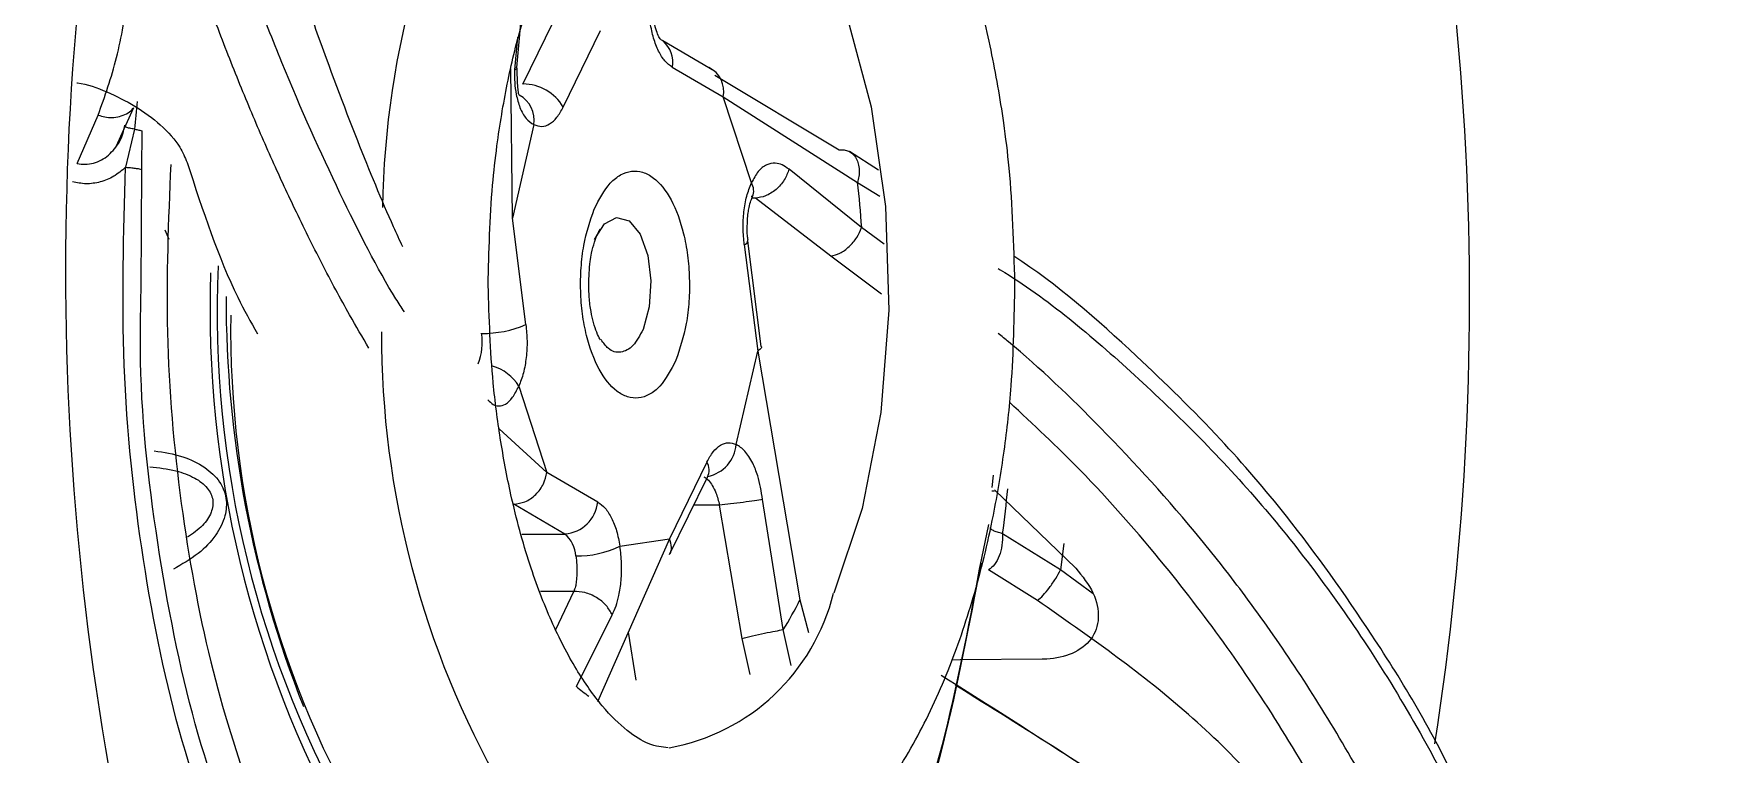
# Model space of a CAD drawing. Header units: inches. Extents: x -1 to 81, y -22 to 129.
# Drawn here: x 6.665 to 7.671, y 39.429 to 39.86 of the extents above; entities that cross this region are included whole.
import ezdxf

# ---------------------------------------------------------------- set-up
doc = ezdxf.new("R2010")
doc.units = ezdxf.units.IN
doc.header["$MEASUREMENT"] = 0
doc.layers.add('1', color=4, linetype='Continuous')

# ---------------------------------------------------------------- blocks, each defined once
blk = doc.blocks.new('2026 PACE')
at = {"color": 8, "linetype": 'Continuous', "lineweight": 25}
for p, q in [((7.4544, 39.8577), (7.4526, 39.8382)), ((7.4514, 39.7495), (7.4505, 39.8387)), ((7.2294, 39.7086), (7.2299, 39.7786)), ((7.5967, 39.7614), (7.5946, 39.7614)), ((7.6577, 39.7709), (7.6711, 39.7627)), ((7.6736, 39.7341), (7.6602, 39.7439)), ((7.672, 39.7042), (7.6418, 39.7269)), ((7.472, 39.5977), (7.4434, 39.6237)), ((7.5752, 39.5782), (7.5598, 39.5781)), ((7.457, 39.5608), (7.4828, 39.5609)), ((7.7811, 39.5553), (7.7792, 39.5396)), ((7.7986, 39.5252), (7.7792, 39.5396)), ((7.4881, 39.5266), (7.4681, 39.5265)), ((7.4774, 39.5039), (7.4881, 39.5266)), ((7.6181, 39.4824), (7.6133, 39.5038)), ((7.5935, 39.4769), (7.5887, 39.4985))]:
    blk.add_line(p, q, dxfattribs=at)
at = {"color": 8, "linetype": 'Continuous', "lineweight": 25, "flags": 128}
for points in [[(7.5428, 39.9868), (7.5501, 39.9863), (7.5794, 39.976), (7.607, 39.9523), (7.6314, 39.9164), (7.6514, 39.8702), (7.666, 39.816), (7.6745, 39.7564), (7.6764, 39.6946), (7.6717, 39.6335), (7.6605, 39.5762), (7.6435, 39.5256)], [(7.5042, 39.7427), (7.5064, 39.7461), (7.5137, 39.75), (7.5212, 39.7479), (7.5277, 39.7399), (7.5323, 39.7273), (7.5342, 39.7121), (7.5332, 39.6965), (7.5295, 39.683), (7.5295, 39.683)]]:
    blk.add_lwpolyline(points, dxfattribs=at)
at = {"color": 8, "linetype": 'Continuous', "lineweight": 25}
for centre, radius, start, end in [((7.9035, 39.747), 0.5299, 148.7382, 179.0439), ((7.5299, 39.8424), 0.0174, 351.0019, 48.3236), ((7.5616, 39.8251), 0.0162, 348.9132, 63.5044), ((7.4475, 39.808), 0.017, 350.9889, 62.0551), ((8.3123, 39.7163), 1.0902, 174.5838, 175.4567), ((7.5866, 39.7658), 0.00906, 338.013, 31.6433), ((7.5892, 39.7367), 0.00307, 285.2242, 352.5752), ((7.92, 39.6806), 0.5469, 179.8938, 209.7081), ((7.432, 39.635), 0.0272, 31.4369, 73.999), ((7.564, 39.6162), 0.0213, 281.4386, 355.1808), ((7.5596, 39.5992), 0.00942, 332.558, 30.2063), ((6.6648, 39.6999), 1.0886, 352.6728, 354.0951), ((7.5229, 39.5553), 0.1241, 280.3217, 346.168), ((7.556, 39.5468), 0.1016, 229.2476, 234.5793)]:
    blk.add_arc(centre, radius, start, end, dxfattribs=at)
for points, knots in [([(7.3868, 39.6936), (7.3851, 39.6962), (7.3723, 39.7158), (7.348, 39.7639), (7.3196, 39.8264), (7.2972, 39.8837), (7.2806, 39.9301), (7.265, 39.9783), (7.2488, 40.0337), (7.2342, 40.0893), (7.2248, 40.1311), (7.2208, 40.1489)], [0, 0, 0, 0, 0.028481, 0.220014, 0.417808, 0.510683, 0.606377, 0.70895, 0.793606, 0.912397, 1, 1, 1, 1]), ([(7.3656, 39.6719), (7.3618, 39.6784), (7.3524, 39.6943), (7.3376, 39.7219), (7.3219, 39.7534), (7.307, 39.7856), (7.2929, 39.8183), (7.2788, 39.8533), (7.2569, 39.9123), (7.227, 40.0032), (7.2057, 40.0935), (7.1948, 40.1396)], [0, 0, 0, 0, 0.064358, 0.156965, 0.246537, 0.324585, 0.402627, 0.480787, 0.559216, 0.774447, 1, 1, 1, 1]), ([(7.4526, 39.8382), (7.4534, 39.8385), (7.4547, 39.8389), (7.454, 39.8393), (7.4537, 39.8395)], [0, 0, 0, 0, 0.642552, 1, 1, 1, 1]), ([(7.2037, 39.8111), (7.205, 39.8107), (7.2077, 39.8098), (7.2121, 39.8095), (7.2166, 39.8101), (7.2207, 39.8118), (7.2236, 39.8136), (7.2247, 39.8152), (7.2249, 39.8155)], [0, 0, 0, 0, 0.166534, 0.346981, 0.538059, 0.734934, 0.931808, 1, 1, 1, 1]), ([(7.2255, 39.8027), (7.2245, 39.8029), (7.2224, 39.8032), (7.2204, 39.8038), (7.22, 39.8042), (7.2198, 39.8043)], [0, 0, 0, 0, 0.366282, 0.732564, 1, 1, 1, 1]), ([(7.1912, 39.7822), (7.1928, 39.782), (7.196, 39.7814), (7.201, 39.7823), (7.2058, 39.7841), (7.2085, 39.7861), (7.2099, 39.7872)], [0, 0, 0, 0, 0.243569, 0.491519, 0.743942, 1, 1, 1, 1]), ([(7.7418, 39.7195), (7.7422, 39.7193), (7.771, 39.7018), (7.825, 39.6562), (7.8875, 39.5941), (7.9332, 39.5368), (7.9655, 39.4906), (7.9946, 39.4424), (8.0236, 39.3871), (8.0485, 39.3315), (8.0637, 39.2897), (8.0702, 39.272)], [0, 0, 0, 0, 0.003133, 0.199663, 0.402618, 0.497917, 0.596107, 0.701356, 0.788221, 0.910112, 1, 1, 1, 1]), ([(7.5295, 39.683), (7.5276, 39.6795), (7.5238, 39.6724), (7.5162, 39.6687), (7.5093, 39.6701), (7.5058, 39.6751), (7.5044, 39.677)], [0, 0, 0, 0, 0.273814, 0.547628, 0.821442, 1, 1, 1, 1]), ([(7.6001, 39.6729), (7.6002, 39.6728), (7.6005, 39.6725), (7.6003, 39.6716), (7.5989, 39.6708), (7.5981, 39.6702)], [0, 0, 0, 0, 0.097816, 0.415748, 1, 1, 1, 1]), ([(8.0507, 39.1977), (8.0441, 39.2184), (8.0288, 39.2662), (8.0028, 39.3299), (7.9747, 39.3884), (7.9478, 39.4369), (7.9197, 39.4819), (7.8912, 39.5223), (7.8532, 39.5709), (7.8064, 39.6221), (7.7651, 39.6618), (7.744, 39.679), (7.7419, 39.6806)], [0, 0, 0, 0, 0.101476, 0.235233, 0.331877, 0.422404, 0.515355, 0.605274, 0.682257, 0.84497, 0.985015, 1, 1, 1, 1]), ([(8.0257, 39.1882), (8.0141, 39.2232), (7.9913, 39.292), (7.952, 39.3749), (7.9142, 39.4411), (7.8793, 39.4936), (7.8385, 39.5468), (7.7952, 39.5962), (7.7628, 39.6264), (7.7486, 39.6396)], [0, 0, 0, 0, 0.18893, 0.372183, 0.492362, 0.611522, 0.730046, 0.881771, 1, 1, 1, 1]), ([(7.2347, 39.6011), (7.2399, 39.6005), (7.2492, 39.5994), (7.261, 39.5951), (7.2681, 39.5899), (7.2712, 39.5851), (7.2724, 39.5814), (7.2724, 39.5776), (7.2709, 39.5721), (7.2661, 39.5651), (7.2603, 39.5612), (7.2572, 39.559)], [0, 0, 0, 0, 0.210338, 0.374508, 0.503037, 0.558132, 0.609997, 0.661841, 0.716939, 0.845523, 1, 1, 1, 1]), ([(7.5453, 39.5486), (7.5457, 39.5492), (7.5464, 39.5505), (7.5468, 39.5536), (7.5459, 39.5563), (7.5454, 39.5581)], [0, 0, 0, 0, 0.212618, 0.490093, 1, 1, 1, 1])]:
    blk.add_open_spline(points, degree=3, knots=knots, dxfattribs=at)
at = {"layer": '1', "color": 4, "linetype": 'Continuous', "lineweight": 25}
for p, q in [((7.4541, 39.8395), (7.4609, 39.9175)), ((7.4577, 39.8296), (7.4803, 39.8759)), ((7.4817, 39.8158), (7.5041, 39.8617)), ((7.5722, 39.8374), (7.5413, 39.8555)), ((7.547, 39.8397), (7.5774, 39.822)), ((7.5724, 39.835), (7.6468, 39.7904)), ((7.5943, 39.7706), (7.5774, 39.822)), ((7.5774, 39.822), (7.6577, 39.7709)), ((7.2145, 39.7923), (7.2251, 39.8156)), ((7.1912, 39.7822), (7.2037, 39.8111)), ((7.2255, 39.8027), (7.2201, 39.7799)), ((7.2299, 39.7786), (7.2301, 39.8016)), ((7.4643, 39.8054), (7.4514, 39.7495)), ((7.6703, 39.7782), (7.6529, 39.7893)), ((7.6602, 39.7439), (7.6168, 39.7787)), ((7.595, 39.7624), (7.5942, 39.7625)), ((7.6418, 39.7269), (7.5967, 39.7614)), ((7.2462, 39.7368), (7.2437, 39.7423)), ((7.4594, 39.686), (7.4514, 39.7495)), ((7.5004, 39.7367), (7.5042, 39.7427)), ((7.59, 39.7338), (7.5981, 39.6702)), ((7.6002, 39.6729), (7.5922, 39.736)), ((7.5852, 39.6144), (7.5981, 39.6702)), ((7.5981, 39.6702), (7.6233, 39.5216)), ((7.4552, 39.6492), (7.472, 39.5977)), ((7.5677, 39.6039), (7.5454, 39.5581)), ((7.5024, 39.58), (7.472, 39.5977)), ((7.5454, 39.5486), (7.568, 39.5948)), ((7.7383, 39.5886), (7.739, 39.5961)), ((7.6133, 39.5038), (7.601, 39.5815)), ((7.7381, 39.5867), (7.7393, 39.5867)), ((7.7396, 39.5873), (7.7882, 39.5406)), ((7.7396, 39.5867), (7.7402, 39.5867)), ((7.4828, 39.5609), (7.4522, 39.5788)), ((7.5887, 39.4985), (7.5752, 39.5782)), ((7.736, 39.5665), (7.7318, 39.5465)), ((7.7792, 39.5396), (7.7445, 39.5611)), ((7.5454, 39.5581), (7.5022, 39.4607)), ((7.5157, 39.5537), (7.5454, 39.5581)), ((7.7654, 39.5212), (7.736, 39.5395)), ((7.6233, 39.5216), (7.6284, 39.502)), ((7.4897, 39.4698), (7.511, 39.5127)), ((7.5206, 39.5022), (7.5252, 39.4737)), ((7.7191, 39.4857), (7.714, 39.4856)), ((7.7682, 39.4861), (7.7193, 39.4857))]:
    blk.add_line(p, q, dxfattribs=at)
for centre, radius, start, end in [((6.3036, 39.7022), 1.7201, 351.0847, 15.5656), ((8.9036, 39.7183), 1.7194, 169.9748, 195.5721), ((7.4576, 39.8016), 0.0281, 30.5595, 89.6991), ((7.1408, 39.7093), 0.5206, 3.8113, 6.7992), ((7.8965, 39.6934), 0.6216, 177.4511, 210.0578), ((7.9142, 39.695), 0.6436, 178.0534, 208.9886), ((7.9428, 39.701), 0.6626, 179.8572, 201.5262), ((7.8783, 39.684), 0.5954, 179.2769, 209.691), ((7.3981, 39.6756), 0.0353, 338.3519, 8.4464), ((7.4339, 39.7454), 0.0647, 269.2287, 293.2212), ((7.4813, 39.5821), 0.0212, 274.1081, 354.3892), ((7.4714, 39.547), 0.0179, 2.6582, 50.6278), ((7.4902, 39.6064), 0.0586, 269.1754, 295.7495), ((7.4238, 39.6212), 0.223, 328.21, 333.4691)]:
    blk.add_arc(centre, radius, start, end, dxfattribs=at)
at = {"layer": '1', "color": 3, "linetype": 'Continuous', "lineweight": 25}
blk.add_open_spline([(7.2008, 37.3445), (7.2487, 37.2976), (7.2976, 37.2575), (7.3977, 37.1907), (7.4488, 37.1639), (7.5142, 37.1386), (7.5273, 37.134), (7.5538, 37.1255), (7.5671, 37.1217), (7.6069, 37.1117), (7.6336, 37.1067), (7.7137, 37.0968), (7.7675, 37.0968), (7.8756, 37.1101), (7.9301, 37.1233), (8.0124, 37.1531), (8.0398, 37.1647), (8.0941, 37.1909), (8.1212, 37.2055), (8.2018, 37.254), (8.255, 37.2923), (8.3336, 37.3593), (8.3596, 37.3831), (8.3982, 37.4214), (8.411, 37.4346), (8.4365, 37.4617), (8.4492, 37.4758), (8.5118, 37.5475), (8.5596, 37.6104), (8.6503, 37.747), (8.6932, 37.8207), (8.7536, 37.9398), (8.7731, 37.9809), (8.8014, 38.0446), (8.8106, 38.0663), (8.8287, 38.1102), (8.8376, 38.1323), (8.8806, 38.2443), (8.9115, 38.3376), (8.9665, 38.5312), (8.9906, 38.6315), (9.0218, 38.7875), (9.0313, 38.8405), (9.0486, 38.9472), (9.0563, 39.0008), (9.0766, 39.1627), (9.0867, 39.2719), (9.0965, 39.4375), (9.0989, 39.4931), (9.1012, 39.5769), (9.1017, 39.6049), (9.1024, 39.661), (9.1025, 39.6892), (9.1018, 39.8296), (9.0978, 39.9409), (9.0828, 40.1612), (9.0718, 40.2703), (9.05, 40.4323), (9.0418, 40.4861), (9.0235, 40.593), (9.0135, 40.6456), (8.981, 40.8007), (8.956, 40.9007), (8.8993, 41.0937), (8.8675, 41.1868), (8.8233, 41.2987), (8.8142, 41.3209), (8.7957, 41.3646), (8.7862, 41.386), (8.7575, 41.4494), (8.7376, 41.4903), (8.676, 41.6088), (8.6322, 41.6823), (8.5628, 41.7847), (8.5391, 41.8174), (8.4904, 41.8803), (8.4653, 41.9104), (8.3895, 41.9955), (8.3376, 42.0457), (8.2319, 42.1339), (8.1781, 42.1719), (8.0965, 42.2199), (8.069, 42.2345), (8.0142, 42.2602), (7.9869, 42.2714), (7.9051, 42.3001), (7.8509, 42.3127), (7.7428, 42.3251), (7.6889, 42.3247), (7.6217, 42.3158), (7.6083, 42.3135), (7.5817, 42.3083), (7.5684, 42.3052), (7.5289, 42.2948), (7.5028, 42.2862), (7.4255, 42.2555), (7.3751, 42.2285), (7.2762, 42.1613), (7.2278, 42.1211), (7.1804, 42.0738)], degree=3, knots=[0, 0, 0, 0, 0.03125, 0.03125, 0.0625, 0.0625, 0.070312, 0.070312, 0.078125, 0.078125, 0.09375, 0.09375, 0.125, 0.125, 0.15625, 0.15625, 0.171875, 0.171875, 0.1875, 0.1875, 0.21875, 0.21875, 0.234375, 0.234375, 0.242188, 0.242188, 0.25, 0.25, 0.28125, 0.28125, 0.3125, 0.3125, 0.328125, 0.328125, 0.335938, 0.335938, 0.34375, 0.34375, 0.375, 0.375, 0.40625, 0.40625, 0.421875, 0.421875, 0.4375, 0.4375, 0.46875, 0.46875, 0.484375, 0.484375, 0.492188, 0.492188, 0.5, 0.5, 0.53125, 0.53125, 0.5625, 0.5625, 0.578125, 0.578125, 0.59375, 0.59375, 0.625, 0.625, 0.65625, 0.65625, 0.664062, 0.664062, 0.671875, 0.671875, 0.6875, 0.6875, 0.71875, 0.71875, 0.734375, 0.734375, 0.75, 0.75, 0.78125, 0.78125, 0.8125, 0.8125, 0.828125, 0.828125, 0.84375, 0.84375, 0.875, 0.875, 0.90625, 0.90625, 0.914063, 0.914063, 0.921875, 0.921875, 0.9375, 0.9375, 0.96875, 0.96875, 1, 1, 1, 1], dxfattribs=at)
at = {"layer": '1', "color": 4, "linetype": 'Continuous', "lineweight": 25}
for points, knots in [([(7.6106, 41.4826), (7.6051, 41.4855), (7.578, 41.5003), (7.5271, 41.5172), (7.4576, 41.5325), (7.3853, 41.5361), (7.3128, 41.5278), (7.2417, 41.5079), (7.1734, 41.4776), (7.1067, 41.4366), (7.0422, 41.3854), (6.9802, 41.3244), (6.921, 41.254), (6.8649, 41.1746), (6.8121, 41.0869), (6.7629, 40.9913), (6.7176, 40.8884), (6.6764, 40.779), (6.6396, 40.6638), (6.6072, 40.5437), (6.5797, 40.42), (6.557, 40.2944), (6.5396, 40.1704), (6.5275, 40.0554), (6.52, 39.9538), (6.5142, 39.8395), (6.5136, 39.7579), (6.5132, 39.7052)], [0, 0, 0, 0, 0.010338, 0.051399, 0.093359, 0.136635, 0.181742, 0.224181, 0.266735, 0.309386, 0.35209, 0.394802, 0.437498, 0.480162, 0.522775, 0.565333, 0.607824, 0.650224, 0.692493, 0.734564, 0.776313, 0.817493, 0.857531, 0.894695, 0.925338, 0.951722, 1, 1, 1, 1]), ([(6.9603, 39.7073), (6.9606, 39.7531), (6.9611, 39.8172), (6.9661, 39.9111), (6.972, 39.9901), (6.9821, 40.0827), (6.9957, 40.1778), (7.0132, 40.2743), (7.0347, 40.3701), (7.0599, 40.4638), (7.0888, 40.554), (7.1211, 40.6397), (7.1566, 40.7199), (7.1949, 40.7941), (7.2358, 40.8615), (7.2788, 40.9219), (7.3238, 40.9747), (7.3704, 41.0199), (7.4186, 41.0567), (7.4587, 41.0814), (7.4827, 41.0906), (7.4901, 41.0934)], [0, 0, 0, 0, 0.070148, 0.098227, 0.144736, 0.192731, 0.243907, 0.296951, 0.35132, 0.406581, 0.462425, 0.518628, 0.575028, 0.631515, 0.688031, 0.744573, 0.801213, 0.858102, 0.915537, 0.974016, 1, 1, 1, 1]), ([(7.8783, 38.1507), (7.8783, 38.1508), (7.908, 38.1849), (7.9605, 38.2603), (8.0358, 38.3781), (8.1035, 38.5067), (8.1645, 38.6443), (8.2175, 38.7901), (8.262, 38.942), (8.2977, 39.0977), (8.3247, 39.2557), (8.3431, 39.415), (8.3534, 39.5748), (8.3556, 39.7349), (8.3498, 39.8949), (8.3359, 40.0544), (8.3138, 40.2133), (8.2829, 40.3713), (8.2428, 40.5283), (8.1924, 40.6835), (8.132, 40.8363), (8.0823, 40.9335), (8.0573, 40.9823)], [0, 0, 0, 0, 0.000132, 0.047257, 0.096016, 0.146525, 0.198639, 0.251893, 0.305531, 0.3589, 0.411752, 0.464073, 0.515995, 0.567713, 0.619461, 0.671434, 0.723861, 0.77701, 0.831137, 0.886446, 0.942984, 1, 1, 1, 1]), ([(7.2402, 40.2231), (7.244, 40.2025), (7.2528, 40.1546), (7.267, 40.0909), (7.2815, 40.0323), (7.2949, 39.9838), (7.3083, 39.9387), (7.3213, 39.8982), (7.3381, 39.8495), (7.3576, 39.798), (7.3748, 39.756), (7.3838, 39.7366), (7.3856, 39.7327)], [0, 0, 0, 0, 0.099473, 0.230591, 0.325328, 0.414069, 0.505185, 0.59333, 0.668794, 0.828296, 0.965578, 1, 1, 1, 1]), ([(7.2037, 39.8111), (7.2077, 39.8223), (7.2158, 39.8447), (7.2219, 39.8839), (7.2243, 39.9403), (7.2178, 40.0224), (7.2026, 40.0993), (7.1946, 40.1397)], [0, 0, 0, 0, 0.140662, 0.282559, 0.426893, 0.699296, 1, 1, 1, 1]), ([(7.7519, 39.7109), (7.7512, 39.7339), (7.7503, 39.7662), (7.7446, 39.8124), (7.738, 39.8504), (7.7274, 39.893), (7.7136, 39.9342), (7.6964, 39.9729), (7.6757, 40.0079), (7.6515, 40.0384), (7.6235, 40.0627), (7.5978, 40.0786), (7.5808, 40.0823), (7.5754, 40.0834)], [0, 0, 0, 0, 0.131952, 0.185163, 0.272575, 0.36168, 0.455801, 0.552496, 0.651112, 0.751297, 0.852337, 0.953646, 1, 1, 1, 1]), ([(7.4369, 39.7095), (7.4374, 39.7296), (7.438, 39.7577), (7.4426, 39.7978), (7.448, 39.8301), (7.4565, 39.8654), (7.4674, 39.8981), (7.4801, 39.9269), (7.494, 39.9504), (7.5081, 39.968), (7.5214, 39.9797), (7.5331, 39.9854), (7.5384, 39.9874), (7.542, 39.9866), (7.5422, 39.9866)], [0, 0, 0, 0, 0.128629, 0.180395, 0.264875, 0.350118, 0.438766, 0.527955, 0.616647, 0.704562, 0.792896, 0.885051, 0.991477, 1, 1, 1, 1]), ([(7.547, 39.8397), (7.5455, 39.8408), (7.5425, 39.8429), (7.5387, 39.8491), (7.5356, 39.8568), (7.5344, 39.863), (7.5338, 39.8661)], [0, 0, 0, 0, 0.249864, 0.499991, 0.749865, 1, 1, 1, 1]), ([(7.5415, 39.8554), (7.5409, 39.8557), (7.5398, 39.8564), (7.5382, 39.8594), (7.5367, 39.8636), (7.5361, 39.8675), (7.5358, 39.8695)], [0, 0, 0, 0, 0.234357, 0.47848, 0.73338, 1, 1, 1, 1]), ([(7.4526, 39.8382), (7.4526, 39.8356), (7.4526, 39.8305), (7.4537, 39.8227), (7.4558, 39.8151), (7.4594, 39.8085), (7.4626, 39.8064), (7.4643, 39.8054)], [0, 0, 0, 0, 0.168992, 0.334748, 0.541562, 0.770917, 1, 1, 1, 1]), ([(7.4554, 39.8231), (7.4553, 39.8233), (7.4551, 39.8237), (7.4548, 39.8264), (7.4544, 39.8313), (7.4543, 39.8364), (7.4543, 39.8391)], [0, 0, 0, 0, 0.218649, 0.454212, 0.712962, 1, 1, 1, 1]), ([(7.191, 39.8304), (7.1911, 39.8303), (7.1969, 39.8297), (7.2094, 39.825), (7.2266, 39.8165), (7.242, 39.805), (7.2526, 39.7932), (7.2556, 39.7859), (7.2569, 39.7828)], [0, 0, 0, 0, 0.005323, 0.190869, 0.384844, 0.59902, 0.834871, 1, 1, 1, 1]), ([(7.4643, 39.8054), (7.4658, 39.8048), (7.469, 39.8038), (7.4737, 39.8055), (7.4782, 39.8093), (7.4806, 39.8137), (7.4817, 39.8158)], [0, 0, 0, 0, 0.250135, 0.500009, 0.750136, 1, 1, 1, 1]), ([(7.2099, 39.7872), (7.2124, 39.7897), (7.2174, 39.7947), (7.2189, 39.8016), (7.2197, 39.8051)], [0, 0, 0, 0, 0.501069, 1, 1, 1, 1]), ([(7.2255, 39.8027), (7.2264, 39.8025), (7.2283, 39.8022), (7.2295, 39.8018), (7.2301, 39.8016)], [0, 0, 0, 0, 0.5, 1, 1, 1, 1]), ([(7.2471, 39.7816), (7.2457, 39.7482), (7.243, 39.6803), (7.2519, 39.579), (7.2692, 39.4841), (7.2949, 39.4028), (7.3159, 39.3512), (7.3291, 39.3312), (7.3304, 39.3292)], [0, 0, 0, 0, 0.199235, 0.404355, 0.605212, 0.798052, 0.979994, 1, 1, 1, 1]), ([(7.2569, 39.7828), (7.2663, 39.7541), (7.2789, 39.7159), (7.2949, 39.6876), (7.2989, 39.6805)], [0, 0, 0, 0, 0.750979, 1, 1, 1, 1]), ([(7.6168, 39.7787), (7.6154, 39.7797), (7.6128, 39.7816), (7.6082, 39.7827), (7.6032, 39.7817), (7.5981, 39.7779), (7.5956, 39.773), (7.5943, 39.7706)], [0, 0, 0, 0, 0.1689732, 0.3347107, 0.5414954, 0.7708859, 1, 1, 1, 1]), ([(7.6468, 39.7904), (7.6478, 39.7904), (7.6498, 39.7905), (7.6526, 39.7896), (7.6551, 39.7879), (7.6571, 39.7853), (7.6583, 39.7821), (7.6589, 39.7784), (7.6587, 39.7746), (7.658, 39.7721), (7.6577, 39.7709)], [0, 0, 0, 0, 0.114823, 0.237945, 0.367295, 0.5, 0.632705, 0.762055, 0.885176, 1, 1, 1, 1]), ([(7.2201, 39.7799), (7.2178, 39.778), (7.2133, 39.7741), (7.2051, 39.7709), (7.1965, 39.7696), (7.191, 39.7707), (7.1883, 39.7713)], [0, 0, 0, 0, 0.257564, 0.512203, 0.757377, 1, 1, 1, 1]), ([(7.2878, 39.3417), (7.2758, 39.3726), (7.2518, 39.4344), (7.2291, 39.5445), (7.2167, 39.6614), (7.2189, 39.7404), (7.2201, 39.7799)], [0, 0, 0, 0, 0.25, 0.5, 0.75, 1, 1, 1, 1]), ([(7.5003, 39.755), (7.5033, 39.7607), (7.508, 39.7696), (7.5161, 39.7758), (7.5226, 39.778), (7.5293, 39.7774), (7.5376, 39.773), (7.5468, 39.7616), (7.5532, 39.7441), (7.5563, 39.7275), (7.5574, 39.7137), (7.5572, 39.6999), (7.5552, 39.6825), (7.5515, 39.6717), (7.5492, 39.6647)], [0, 0, 0, 0, 0.119721, 0.184811, 0.25, 0.31509, 0.380279, 0.5, 0.619721, 0.684811, 0.75, 0.81509, 0.880279, 1, 1, 1, 1]), ([(7.6168, 39.7787), (7.616, 39.7766), (7.6143, 39.7721), (7.6092, 39.7664), (7.603, 39.7624), (7.5987, 39.7618), (7.5967, 39.7614)], [0, 0, 0, 0, 0.241066, 0.5, 0.758934, 1, 1, 1, 1]), ([(7.59, 39.7338), (7.5897, 39.737), (7.5891, 39.7435), (7.5897, 39.7534), (7.5913, 39.7629), (7.5933, 39.768), (7.5943, 39.7706)], [0, 0, 0, 0, 0.249863, 0.499991, 0.749866, 1, 1, 1, 1]), ([(7.5918, 39.7439), (7.5919, 39.7469), (7.592, 39.7511), (7.593, 39.7564), (7.5939, 39.7599), (7.5947, 39.7617), (7.595, 39.7624)], [0, 0, 0, 0, 0.41204, 0.56999, 0.810642, 1, 1, 1, 1]), ([(7.5492, 39.6647), (7.5461, 39.659), (7.5415, 39.6501), (7.5334, 39.6439), (7.5268, 39.6417), (7.5202, 39.6424), (7.5119, 39.6468), (7.5027, 39.6581), (7.4962, 39.6757), (7.4931, 39.6923), (7.492, 39.706), (7.4923, 39.7199), (7.4943, 39.7373), (7.4979, 39.748), (7.5003, 39.755)], [0, 0, 0, 0, 0.1197215, 0.184811, 0.25, 0.3150895, 0.3802785, 0.5, 0.6197215, 0.684811, 0.75, 0.8150895, 0.8802785, 1, 1, 1, 1]), ([(7.497, 39.7097), (7.4972, 39.7145), (7.4974, 39.7211), (7.4989, 39.7295), (7.5004, 39.7353), (7.5022, 39.74), (7.5036, 39.7426), (7.5038, 39.7429), (7.5038, 39.7429)], [0, 0, 0, 0, 0.298623, 0.414829, 0.591852, 0.758845, 0.918668, 1, 1, 1, 1]), ([(7.5923, 39.7363), (7.5922, 39.7373), (7.5918, 39.7397), (7.5918, 39.7423), (7.5918, 39.7439)], [0, 0, 0, 0, 0.389196, 1, 1, 1, 1]), ([(7.6418, 39.7269), (7.6436, 39.7273), (7.6473, 39.7282), (7.6528, 39.7323), (7.6575, 39.7377), (7.6593, 39.7419), (7.6602, 39.7439)], [0, 0, 0, 0, 0.244402, 0.503417, 0.760556, 1, 1, 1, 1]), ([(8.0362, 39.3637), (8.03, 39.3793), (8.0102, 39.429), (7.9684, 39.4979), (7.92, 39.566), (7.8726, 39.6211), (7.8186, 39.6735), (7.777, 39.7103), (7.7511, 39.7268), (7.7511, 39.7268)], [0, 0, 0, 0, 0.096716, 0.309237, 0.494741, 0.626423, 0.783983, 0.999717, 1, 1, 1, 1]), ([(7.5875, 39.3397), (7.5934, 39.3415), (7.6121, 39.3472), (7.6394, 39.3678), (7.6686, 39.3988), (7.6927, 39.4364), (7.7122, 39.4779), (7.7277, 39.523), (7.7386, 39.5674), (7.7457, 39.6101), (7.7509, 39.6564), (7.7515, 39.6903), (7.7519, 39.7109)], [0, 0, 0, 0, 0.053327, 0.169463, 0.287442, 0.401492, 0.510158, 0.613355, 0.720636, 0.800225, 0.878729, 1, 1, 1, 1]), ([(6.5132, 39.7052), (6.5141, 39.653), (6.5152, 39.5799), (6.5212, 39.4729), (6.5281, 39.3829), (6.5394, 39.2769), (6.5544, 39.1676), (6.5735, 39.0558), (6.5968, 38.9437), (6.6242, 38.833), (6.6557, 38.7248), (6.6911, 38.6203), (6.7301, 38.5205), (6.7728, 38.426), (6.8187, 38.3375), (6.8677, 38.2557), (6.9197, 38.1809), (6.9743, 38.1135), (7.0316, 38.054), (7.0913, 38.0026), (7.1533, 37.9597), (7.2178, 37.9256), (7.2848, 37.9009), (7.3543, 37.8863), (7.4266, 37.8825), (7.499, 37.8911), (7.5604, 37.907), (7.5961, 37.9238), (7.6091, 37.9299)], [0, 0, 0, 0, 0.04836, 0.067645, 0.099626, 0.132663, 0.167937, 0.204566, 0.242191, 0.280525, 0.319367, 0.35857, 0.398028, 0.437662, 0.477419, 0.517265, 0.557187, 0.597193, 0.637305, 0.677579, 0.718106, 0.759025, 0.800547, 0.842979, 0.886742, 0.932356, 0.975272, 1, 1, 1, 1]), ([(7.6391, 38.3027), (7.6269, 38.3019), (7.5941, 38.2998), (7.5427, 38.3098), (7.4855, 38.3307), (7.4315, 38.3613), (7.3788, 38.4015), (7.3278, 38.4512), (7.2787, 38.51), (7.2318, 38.5777), (7.1875, 38.6538), (7.1464, 38.7378), (7.1086, 38.8288), (7.0747, 38.9262), (7.0448, 39.0289), (7.0195, 39.1353), (6.9988, 39.2433), (6.9831, 39.3496), (6.9728, 39.444), (6.9661, 39.5293), (6.9616, 39.6138), (6.9607, 39.674), (6.9603, 39.7073)], [0, 0, 0, 0, 0.036959, 0.099814, 0.155579, 0.210113, 0.263862, 0.317205, 0.370385, 0.423517, 0.476657, 0.529819, 0.582972, 0.636042, 0.688899, 0.741309, 0.792791, 0.842131, 0.887832, 0.920495, 0.956119, 1, 1, 1, 1]), ([(7.2964, 39.3485), (7.2847, 39.3785), (7.2611, 39.4391), (7.2391, 39.5476), (7.2281, 39.6396), (7.2291, 39.6937), (7.2294, 39.7086)], [0, 0, 0, 0, 0.290949, 0.58887, 0.886792, 1, 1, 1, 1]), ([(7.5446, 39.4333), (7.5409, 39.4336), (7.5346, 39.434), (7.5204, 39.4424), (7.5052, 39.4571), (7.4895, 39.4792), (7.4745, 39.5079), (7.4611, 39.543), (7.4509, 39.5803), (7.444, 39.6172), (7.4385, 39.6589), (7.4375, 39.6899), (7.4369, 39.7095)], [0, 0, 0, 0, 0.131637, 0.230035, 0.327223, 0.424335, 0.522182, 0.618734, 0.722863, 0.801189, 0.874457, 1, 1, 1, 1]), ([(7.5041, 39.6767), (7.504, 39.6769), (7.5036, 39.6773), (7.5018, 39.681), (7.4999, 39.6868), (7.4983, 39.694), (7.4972, 39.7017), (7.4971, 39.7073), (7.497, 39.7097)], [0, 0, 0, 0, 0.111874, 0.302754, 0.487112, 0.650375, 0.842001, 1, 1, 1, 1]), ([(7.4594, 39.686), (7.4598, 39.6827), (7.4604, 39.6762), (7.4598, 39.6663), (7.4582, 39.6569), (7.4562, 39.6517), (7.4552, 39.6492)], [0, 0, 0, 0, 0.249863, 0.499991, 0.749866, 1, 1, 1, 1]), ([(7.4368, 39.6411), (7.4378, 39.64), (7.4398, 39.638), (7.4434, 39.6371), (7.4474, 39.6381), (7.4516, 39.642), (7.454, 39.6468), (7.4552, 39.6492)], [0, 0, 0, 0, 0.173873, 0.344246, 0.554566, 0.777064, 1, 1, 1, 1]), ([(7.2372, 39.6106), (7.243, 39.6097), (7.2537, 39.608), (7.2673, 39.6016), (7.2753, 39.5941), (7.2789, 39.5874), (7.2803, 39.5823), (7.2805, 39.577), (7.2793, 39.5693), (7.2741, 39.5593), (7.2634, 39.5482), (7.2538, 39.5428), (7.2487, 39.5399)], [0, 0, 0, 0, 0.15685, 0.290382, 0.403907, 0.452535, 0.500199, 0.547728, 0.596592, 0.709988, 0.84423, 1, 1, 1, 1]), ([(7.5677, 39.6039), (7.5689, 39.6061), (7.5713, 39.6104), (7.5758, 39.6142), (7.5805, 39.616), (7.5836, 39.6149), (7.5852, 39.6144)], [0, 0, 0, 0, 0.249864, 0.499991, 0.749866, 1, 1, 1, 1]), ([(7.601, 39.5815), (7.6002, 39.5864), (7.5989, 39.5943), (7.5949, 39.604), (7.5905, 39.611), (7.587, 39.6133), (7.5852, 39.6144)], [0, 0, 0, 0, 0.317005, 0.511298, 0.756925, 1, 1, 1, 1]), ([(7.4522, 39.5788), (7.4544, 39.579), (7.4579, 39.5795), (7.4623, 39.5819), (7.4654, 39.5844), (7.468, 39.5875), (7.4707, 39.5918), (7.4715, 39.5954), (7.472, 39.5977)], [0, 0, 0, 0, 0.245266, 0.375844, 0.508038, 0.639057, 0.766255, 1, 1, 1, 1]), ([(7.5659, 39.5951), (7.5668, 39.5945), (7.5685, 39.5934), (7.571, 39.5899), (7.5735, 39.585), (7.5746, 39.5807), (7.5752, 39.5782)], [0, 0, 0, 0, 0.242062, 0.454358, 0.679701, 1, 1, 1, 1]), ([(7.601, 39.5815), (7.5995, 39.5813), (7.5964, 39.5807), (7.5895, 39.5798), (7.5819, 39.5789), (7.5774, 39.5784), (7.5752, 39.5782)], [0, 0, 0, 0, 0.241066, 0.5, 0.758934, 1, 1, 1, 1]), ([(7.5024, 39.58), (7.504, 39.5789), (7.507, 39.5768), (7.5108, 39.5706), (7.5139, 39.563), (7.5151, 39.5568), (7.5157, 39.5537)], [0, 0, 0, 0, 0.249864, 0.499991, 0.749866, 1, 1, 1, 1]), ([(7.7445, 39.5611), (7.7445, 39.5588), (7.7444, 39.5542), (7.7427, 39.5477), (7.7399, 39.5423), (7.7373, 39.5404), (7.736, 39.5395)], [0, 0, 0, 0, 0.257796, 0.509274, 0.755229, 1, 1, 1, 1]), ([(7.7445, 39.5611), (7.7434, 39.5614), (7.7412, 39.5619), (7.7388, 39.5629), (7.7373, 39.5639), (7.7373, 39.5645), (7.7373, 39.5648)], [0, 0, 0, 0, 0.249997, 0.499998, 0.749999, 1, 1, 1, 1]), ([(7.511, 39.5127), (7.5118, 39.5144), (7.5135, 39.5176), (7.5153, 39.5246), (7.5166, 39.5332), (7.5169, 39.5435), (7.5161, 39.5503), (7.5157, 39.5537)], [0, 0, 0, 0, 0.173873, 0.344246, 0.554566, 0.777064, 1, 1, 1, 1]), ([(7.4894, 39.5479), (7.4896, 39.5461), (7.49, 39.5426), (7.49, 39.5372), (7.4897, 39.5329), (7.4891, 39.5292), (7.4884, 39.5275), (7.4881, 39.5266)], [0, 0, 0, 0, 0.2237507, 0.4455699, 0.6596297, 0.814104, 1, 1, 1, 1]), ([(7.7318, 39.5465), (7.7251, 39.511), (7.7116, 39.4392), (7.6885, 39.367), (7.6714, 39.3366), (7.6686, 39.3317)], [0, 0, 0, 0, 0.44952, 0.909814, 1, 1, 1, 1]), ([(7.7314, 39.5434), (7.7245, 39.5069), (7.7107, 39.4338), (7.6877, 39.3617), (7.6713, 39.3323), (7.6692, 39.3285)], [0, 0, 0, 0, 0.465777, 0.931554, 1, 1, 1, 1]), ([(7.7882, 39.5406), (7.7922, 39.5357), (7.8, 39.5258), (7.8029, 39.5106), (7.7986, 39.4977), (7.7873, 39.489), (7.7757, 39.4863), (7.7691, 39.4861), (7.7682, 39.4861)], [0, 0, 0, 0, 0.203409, 0.40682, 0.608577, 0.798647, 0.972959, 1, 1, 1, 1]), ([(7.7654, 39.5212), (7.7665, 39.5221), (7.7687, 39.5241), (7.7725, 39.5288), (7.7763, 39.5342), (7.7783, 39.5379), (7.7792, 39.5396)], [0, 0, 0, 0, 0.243211, 0.5, 0.756789, 1, 1, 1, 1]), ([(7.511, 39.5127), (7.5099, 39.5146), (7.5078, 39.5185), (7.5019, 39.5232), (7.4949, 39.5263), (7.4903, 39.5265), (7.4881, 39.5266)], [0, 0, 0, 0, 0.241066, 0.5, 0.758934, 1, 1, 1, 1]), ([(8.0255, 39.1882), (8.0133, 39.222), (7.9891, 39.2891), (7.9298, 39.3786), (7.8563, 39.4577), (7.7956, 39.5001), (7.7654, 39.5212)], [0, 0, 0, 0, 0.251395, 0.498927, 0.750938, 1, 1, 1, 1]), ([(7.5887, 39.4985), (7.5908, 39.499), (7.595, 39.5001), (7.6021, 39.5017), (7.6087, 39.503), (7.6118, 39.5035), (7.6133, 39.5038)], [0, 0, 0, 0, 0.244402, 0.503417, 0.760556, 1, 1, 1, 1]), ([(7.7078, 39.4766), (7.755, 39.4469), (7.8172, 39.4077), (7.9051, 39.3446), (7.9461, 39.3123), (7.9731, 39.2909)], [0, 0, 0, 0, 0.517819, 0.682448, 1, 1, 1, 1]), ([(7.7162, 39.4708), (7.7576, 39.445), (7.8462, 39.3899), (7.929, 39.3253), (7.9731, 39.2909)], [0, 0, 0, 0, 0.467666, 1, 1, 1, 1])]:
    blk.add_open_spline(points, degree=3, knots=knots, dxfattribs=at)
blk.add_open_spline([(7.2201, 39.7799), (7.2211, 39.7799), (7.2231, 39.7797), (7.2258, 39.7794), (7.2283, 39.779), (7.2294, 39.7788), (7.2299, 39.7786)], degree=3, dxfattribs=at)

msp = doc.modelspace()

# ---------------------------------------------------------------- block references
msp.add_blockref('2026 PACE', (-0.5, 0))

doc.saveas('drawing.dxf')
